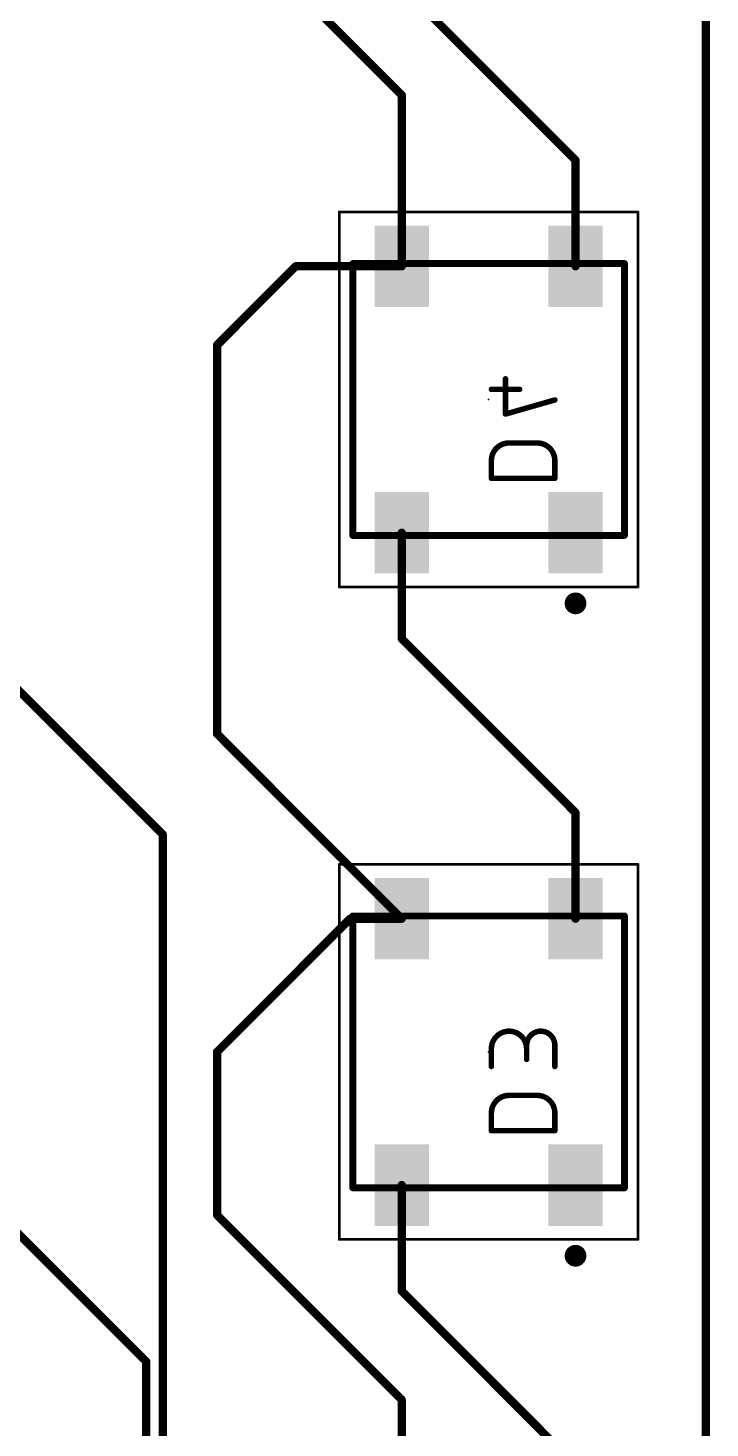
# Model space of a CAD drawing. Extents: x -0.1 to 37.1, y -0.3 to 91.6.
# Drawn here: x 24.52 to 37.08, y 26.08 to 51.83 of the extents above; entities that cross this region are included whole.
import ezdxf

# ---------------------------------------------------------------- set-up
doc = ezdxf.new("R2010")
doc.units = 0
for name, color, linetype in [('1', 12, 'CONTINUOUS'), ('16', 132, 'CONTINUOUS'), ('20', 31, 'CONTINUOUS'), ('22', 253, 'CONTINUOUS'), ('24', 53, 'CONTINUOUS'), ('26', 253, 'CONTINUOUS'), ('40', 132, 'CONTINUOUS'), ('52', 253, 'CONTINUOUS')]:
    doc.layers.add(name, color=color, linetype=linetype)

# ---------------------------------------------------------------- blocks, each defined once
blk = doc.blocks.new('RECT')
blk.add_solid([(-0.5, -0.5), (0.5, -0.5), (-0.5, 0.5), (0.5, 0.5)])

msp = doc.modelspace()

# ---------------------------------------------------------------- linework, layer by layer
at = {"layer": '1', "const_width": 0.1524}
for points in [[(37, 91.5), (37, 0)], [(27, 37), (23.07, 40.93)], [(27, 7.6), (27, 37)], [(19, 35), (26.6952, 27.3048)], [(26.6952, 7.4737), (26.6952, 27.3048)]]:
    msp.add_lwpolyline(points, dxfattribs=at)
at = {"layer": '1', "const_width": 0.0762}
for points in [[(27.0381, 37, 1), (26.9619, 37)], [(26.9731, 36.9731, 1), (27.0269, 37.0269)], [(26.7333, 27.3048, 1), (26.6571, 27.3048)], [(26.6683, 27.2779, 1), (26.7221, 27.3317)]]:
    msp.add_lwpolyline(points, format="xyb", dxfattribs=at)
at = {"layer": '16', "const_width": 0.1524}
for points in [[(37, 0), (37, 91.4)], [(31.4, 50.6), (28, 54)], [(31.4, 52.6), (34.6, 49.4)], [(31.4, 47.45), (31.4, 50.6)], [(34.6, 49.4), (34.6, 47.45)], [(28, 46), (29.45, 47.45)], [(29.45, 47.45), (31.4, 47.45)], [(28, 38.85), (28, 46)], [(31.4, 42.55), (31.4, 40.6)], [(31.4, 40.6), (34.6, 37.4)], [(31.4, 35.45), (28, 38.85)], [(34.6, 37.4), (34.6, 35.45)], [(28, 33), (30.45, 35.45)], [(30.45, 35.45), (31.4, 35.45)], [(28, 30), (28, 33)], [(31.4, 30.55), (31.4, 28.6)], [(31.4, 26.6), (28, 30)], [(31.4, 28.6), (34.6, 25.4)], [(31.4, 23.45), (31.4, 26.6)]]:
    msp.add_lwpolyline(points, dxfattribs=at)
at = {"layer": '16', "const_width": 0.0762}
for points in [[(31.4381, 50.6, 1), (31.3619, 50.6)], [(31.3731, 50.5731, 1), (31.4269, 50.6269)], [(34.6381, 49.4, 1), (34.5619, 49.4)], [(34.5731, 49.3731, 1), (34.6269, 49.4269)], [(29.45, 47.4881, 1), (29.45, 47.4119)], [(29.4769, 47.4231, 1), (29.4231, 47.4769)], [(31.3619, 47.45, 1), (31.4381, 47.45)], [(31.4, 47.4119, 1), (31.4, 47.4881)], [(34.5619, 47.45, 1), (34.6381, 47.45)], [(28.0381, 46, 1), (27.9619, 46)], [(27.9731, 46.0269, 1), (28.0269, 45.9731)], [(31.4381, 42.55, 1), (31.3619, 42.55)], [(31.3619, 40.6, 1), (31.4381, 40.6)], [(31.4269, 40.6269, 1), (31.3731, 40.5731)], [(27.9619, 38.85, 1), (28.0381, 38.85)], [(28.0269, 38.8769, 1), (27.9731, 38.8231)], [(34.6381, 37.4, 1), (34.5619, 37.4)], [(34.5731, 37.3731, 1), (34.6269, 37.4269)], [(30.45, 35.4881, 1), (30.45, 35.4119)], [(30.4769, 35.4231, 1), (30.4231, 35.4769)], [(31.3731, 35.4231, 1), (31.4269, 35.4769)], [(31.4, 35.4119, 1), (31.4, 35.4881)], [(34.5619, 35.45, 1), (34.6381, 35.45)], [(28.0381, 33, 1), (27.9619, 33)], [(27.9731, 33.0269, 1), (28.0269, 32.9731)], [(31.4381, 30.55, 1), (31.3619, 30.55)], [(27.9619, 30, 1), (28.0381, 30)], [(28.0269, 30.0269, 1), (27.9731, 29.9731)], [(31.3619, 28.6, 1), (31.4381, 28.6)], [(31.4269, 28.6269, 1), (31.3731, 28.5731)], [(31.4381, 26.6, 1), (31.3619, 26.6)], [(31.3731, 26.5731, 1), (31.4269, 26.6269)]]:
    msp.add_lwpolyline(points, format="xyb", dxfattribs=at)
at = {"layer": '20'}
msp.add_line((37, 0), (37, 91.4), dxfattribs=at)
at = {"layer": '22', "const_width": 0.127}
for points in [[(30.5, 42.5), (30.5, 47.5)], [(32.2135, 47.5), (33.7865, 47.5)], [(35.5, 47.5), (35.5, 42.5)], [(32.2135, 42.5), (33.7865, 42.5)], [(30.5, 30.5), (30.5, 35.5)], [(32.2135, 35.5), (33.7865, 35.5)], [(35.5, 35.5), (35.5, 30.5)], [(32.2135, 30.5), (33.7865, 30.5)]]:
    msp.add_lwpolyline(points, dxfattribs=at)
at = {"layer": '22'}
for points, const_width in [([(30.5317, 47.5, 1), (30.4683, 47.5)], 0.0635), ([(32.2135, 47.5318, 1), (32.2135, 47.4682)], 0.0635), ([(33.7865, 47.4682, 1), (33.7865, 47.5318)], 0.0635), ([(35.5318, 47.5, 1), (35.4682, 47.5)], 0.0635), ([(30.4683, 42.5, 1), (30.5317, 42.5)], 0.0635), ([(32.2135, 42.5318, 1), (32.2135, 42.4682)], 0.0635), ([(33.7865, 42.4682, 1), (33.7865, 42.5318)], 0.0635), ([(35.4682, 42.5, 1), (35.5318, 42.5)], 0.0635), ([(34.6, 41.15, 1), (34.6, 41.35, 1), (34.6, 41.15)], 0.2), ([(30.5317, 35.5, 1), (30.4683, 35.5)], 0.0635), ([(32.2135, 35.5318, 1), (32.2135, 35.4682)], 0.0635), ([(33.7865, 35.4682, 1), (33.7865, 35.5318)], 0.0635), ([(35.5318, 35.5, 1), (35.4682, 35.5)], 0.0635), ([(30.4683, 30.5, 1), (30.5317, 30.5)], 0.0635), ([(32.2135, 30.5317, 1), (32.2135, 30.4683)], 0.0635), ([(33.7865, 30.4683, 1), (33.7865, 30.5317)], 0.0635), ([(35.4682, 30.5, 1), (35.5318, 30.5)], 0.0635), ([(34.6, 29.15, 1), (34.6, 29.35, 1), (34.6, 29.15)], 0.2)]:
    msp.add_lwpolyline(points, format="xyb", dxfattribs=dict(at, const_width=const_width))
at = {"layer": '24'}
for p in [(33, 45), (33, 33)]:
    msp.add_point(p, dxfattribs=at)
at = {"layer": '26', "const_width": 0.1016}
for points in [[(33.3104, 44.7319), (33.3104, 45.381)], [(33.5701, 45.1863), (33.0508, 45.1863)], [(34.2192, 44.9915), (33.3104, 44.7319)], [(33.8946, 44.1999), (33.3754, 44.1999)], [(33.0508, 43.8754), (33.0508, 43.5508)], [(34.2192, 43.5508), (34.2192, 43.8754)], [(33.0508, 43.5508), (34.2192, 43.5508)], [(33.0508, 32.7319), (33.0508, 33.0564)], [(33.6999, 33.1214), (33.6999, 32.8617)], [(34.2192, 32.7319), (34.2192, 33.1214)], [(33.8946, 32.1999), (33.3754, 32.1999)], [(33.0508, 31.8754), (33.0508, 31.5508)], [(34.2192, 31.5508), (34.2192, 31.8754)], [(33.0508, 31.5508), (34.2192, 31.5508)]]:
    msp.add_lwpolyline(points, dxfattribs=at)
at = {"layer": '26'}
for points, const_width in [([(33.3358, 45.381, 1), (33.285, 45.381)], 0.0508), ([(33.0508, 45.2117, 1), (33.0508, 45.1609)], 0.0508), ([(33.5701, 45.1609, 1), (33.5701, 45.2117)], 0.0508), ([(34.2262, 44.9671, 1), (34.2122, 45.016)], 0.0508), ([(33.285, 44.7319, 1), (33.3358, 44.7319)], 0.0508), ([(33.3035, 44.7563, 1), (33.3174, 44.7075)], 0.0508), ([(33.3754, 44.1999, 0.4142), (33.0508, 43.8754)], 0.1016), ([(33.3754, 44.2253, 1), (33.3754, 44.1745)], 0.0508), ([(33.3754, 44.1745, 1), (33.3754, 44.2253)], 0.0508), ([(34.2192, 43.8754, 0.4142), (33.8946, 44.1999)], 0.1016), ([(33.8946, 44.2253, 1), (33.8946, 44.1745)], 0.0508), ([(33.8946, 44.1745, 1), (33.8946, 44.2253)], 0.0508), ([(33.0762, 43.8754, 1), (33.0254, 43.8754)], 0.0508), ([(33.0254, 43.8754, 1), (33.0762, 43.8754)], 0.0508), ([(34.2446, 43.8754, 1), (34.1938, 43.8754)], 0.0508), ([(34.1938, 43.8754, 1), (34.2446, 43.8754)], 0.0508), ([(33.0508, 43.5762, 1), (33.0508, 43.5254)], 0.0508), ([(33.0254, 43.5508, 1), (33.0762, 43.5508)], 0.0508), ([(34.1938, 43.5508, 1), (34.2446, 43.5508)], 0.0508), ([(34.2192, 43.5254, 1), (34.2192, 43.5762)], 0.0508), ([(33.6999, 33.0564, 1), (33.0508, 33.0564)], 0.1016), ([(34.2192, 33.1214, 1), (33.6999, 33.1214)], 0.1016), ([(33.0762, 33.0564, 1), (33.0254, 33.0564)], 0.0508), ([(33.0254, 33.0564, 1), (33.0762, 33.0564)], 0.0508), ([(33.7253, 33.1214, 1), (33.6745, 33.1214)], 0.0508), ([(33.6745, 33.1214, 1), (33.7253, 33.1214)], 0.0508), ([(33.6745, 33.0564, 1), (33.7253, 33.0564)], 0.0508), ([(34.2446, 33.1214, 1), (34.1938, 33.1214)], 0.0508), ([(34.1938, 33.1214, 1), (34.2446, 33.1214)], 0.0508), ([(33.0254, 32.7319, 1), (33.0762, 32.7319)], 0.0508), ([(33.6745, 32.8617, 1), (33.7253, 32.8617)], 0.0508), ([(34.1938, 32.7319, 1), (34.2446, 32.7319)], 0.0508), ([(33.3754, 32.1999, 0.4142), (33.0508, 31.8754)], 0.1016), ([(33.3754, 32.2253, 1), (33.3754, 32.1745)], 0.0508), ([(33.3754, 32.1745, 1), (33.3754, 32.2253)], 0.0508), ([(34.2192, 31.8754, 0.4142), (33.8946, 32.1999)], 0.1016), ([(33.8946, 32.2253, 1), (33.8946, 32.1745)], 0.0508), ([(33.8946, 32.1745, 1), (33.8946, 32.2253)], 0.0508), ([(33.0762, 31.8754, 1), (33.0254, 31.8754)], 0.0508), ([(33.0254, 31.8754, 1), (33.0762, 31.8754)], 0.0508), ([(34.2446, 31.8754, 1), (34.1938, 31.8754)], 0.0508), ([(34.1938, 31.8754, 1), (34.2446, 31.8754)], 0.0508), ([(33.0508, 31.5762, 1), (33.0508, 31.5254)], 0.0508), ([(33.0254, 31.5508, 1), (33.0762, 31.5508)], 0.0508), ([(34.1938, 31.5508, 1), (34.2446, 31.5508)], 0.0508), ([(34.2192, 31.5254, 1), (34.2192, 31.5762)], 0.0508)]:
    msp.add_lwpolyline(points, format="xyb", dxfattribs=dict(at, const_width=const_width))
at = {"layer": '40', "const_width": 0.05}
for points in [[(35.75, 48.45), (30.25, 48.45)], [(30.25, 48.45), (30.25, 41.55)], [(35.75, 41.55), (35.75, 48.45)], [(30.25, 41.55), (35.75, 41.55)], [(35.75, 36.45), (30.25, 36.45)], [(30.25, 36.45), (30.25, 29.55)], [(35.75, 29.55), (35.75, 36.45)], [(30.25, 29.55), (35.75, 29.55)]]:
    msp.add_lwpolyline(points, dxfattribs=at)
at = {"layer": '40', "const_width": 0.025}
for points in [[(30.25, 48.4625, 1), (30.25, 48.4375)], [(30.2625, 48.45, 1), (30.2375, 48.45)], [(35.7625, 48.45, 1), (35.7375, 48.45)], [(35.75, 48.4375, 1), (35.75, 48.4625)], [(30.25, 41.5625, 1), (30.25, 41.5375)], [(30.2375, 41.55, 1), (30.2625, 41.55)], [(35.7375, 41.55, 1), (35.7625, 41.55)], [(35.75, 41.5375, 1), (35.75, 41.5625)], [(30.25, 36.4625, 1), (30.25, 36.4375)], [(30.2625, 36.45, 1), (30.2375, 36.45)], [(35.7625, 36.45, 1), (35.7375, 36.45)], [(35.75, 36.4375, 1), (35.75, 36.4625)], [(30.25, 29.5625, 1), (30.25, 29.5375)], [(30.2375, 29.55, 1), (30.2625, 29.55)], [(35.7375, 29.55, 1), (35.7625, 29.55)], [(35.75, 29.5375, 1), (35.75, 29.5625)]]:
    msp.add_lwpolyline(points, format="xyb", dxfattribs=at)
at = {"layer": '52', "const_width": 0.127}
for points in [[(30.5, 42.5), (30.5, 47.5)], [(30.5, 47.5), (35.5, 47.5)], [(35.5, 47.5), (35.5, 42.5)], [(35.5, 42.5), (30.5, 42.5)], [(30.5, 30.5), (30.5, 35.5)], [(30.5, 35.5), (35.5, 35.5)], [(35.5, 35.5), (35.5, 30.5)], [(35.5, 30.5), (30.5, 30.5)]]:
    msp.add_lwpolyline(points, dxfattribs=at)
at = {"layer": '52'}
for points, const_width in [([(30.5, 47.5318, 1), (30.5, 47.4682)], 0.0635), ([(30.5317, 47.5, 1), (30.4683, 47.5)], 0.0635), ([(35.5318, 47.5, 1), (35.4682, 47.5)], 0.0635), ([(35.5, 47.4682, 1), (35.5, 47.5318)], 0.0635), ([(30.5, 42.5318, 1), (30.5, 42.4682)], 0.0635), ([(30.4683, 42.5, 1), (30.5317, 42.5)], 0.0635), ([(35.4682, 42.5, 1), (35.5318, 42.5)], 0.0635), ([(35.5, 42.4682, 1), (35.5, 42.5318)], 0.0635), ([(34.6, 41.15, 1), (34.6, 41.35, 1), (34.6, 41.15)], 0.2), ([(30.5, 35.5318, 1), (30.5, 35.4682)], 0.0635), ([(30.5317, 35.5, 1), (30.4683, 35.5)], 0.0635), ([(35.5318, 35.5, 1), (35.4682, 35.5)], 0.0635), ([(35.5, 35.4682, 1), (35.5, 35.5318)], 0.0635), ([(30.5, 30.5317, 1), (30.5, 30.4683)], 0.0635), ([(30.4683, 30.5, 1), (30.5317, 30.5)], 0.0635), ([(35.4682, 30.5, 1), (35.5318, 30.5)], 0.0635), ([(35.5, 30.4683, 1), (35.5, 30.5317)], 0.0635), ([(34.6, 29.15, 1), (34.6, 29.35, 1), (34.6, 29.15)], 0.2)]:
    msp.add_lwpolyline(points, format="xyb", dxfattribs=dict(at, const_width=const_width))

# ---------------------------------------------------------------- block references
at = {"layer": '16', "xscale": 1.5, "rotation": 90}
for p in [(31.4, 47.45), (34.6, 47.45), (31.4, 42.55), (34.6, 42.55), (31.4, 35.45), (34.6, 35.45), (31.4, 30.55), (34.6, 30.55)]:
    msp.add_blockref('RECT', p, dxfattribs=at)

doc.saveas('drawing.dxf')
